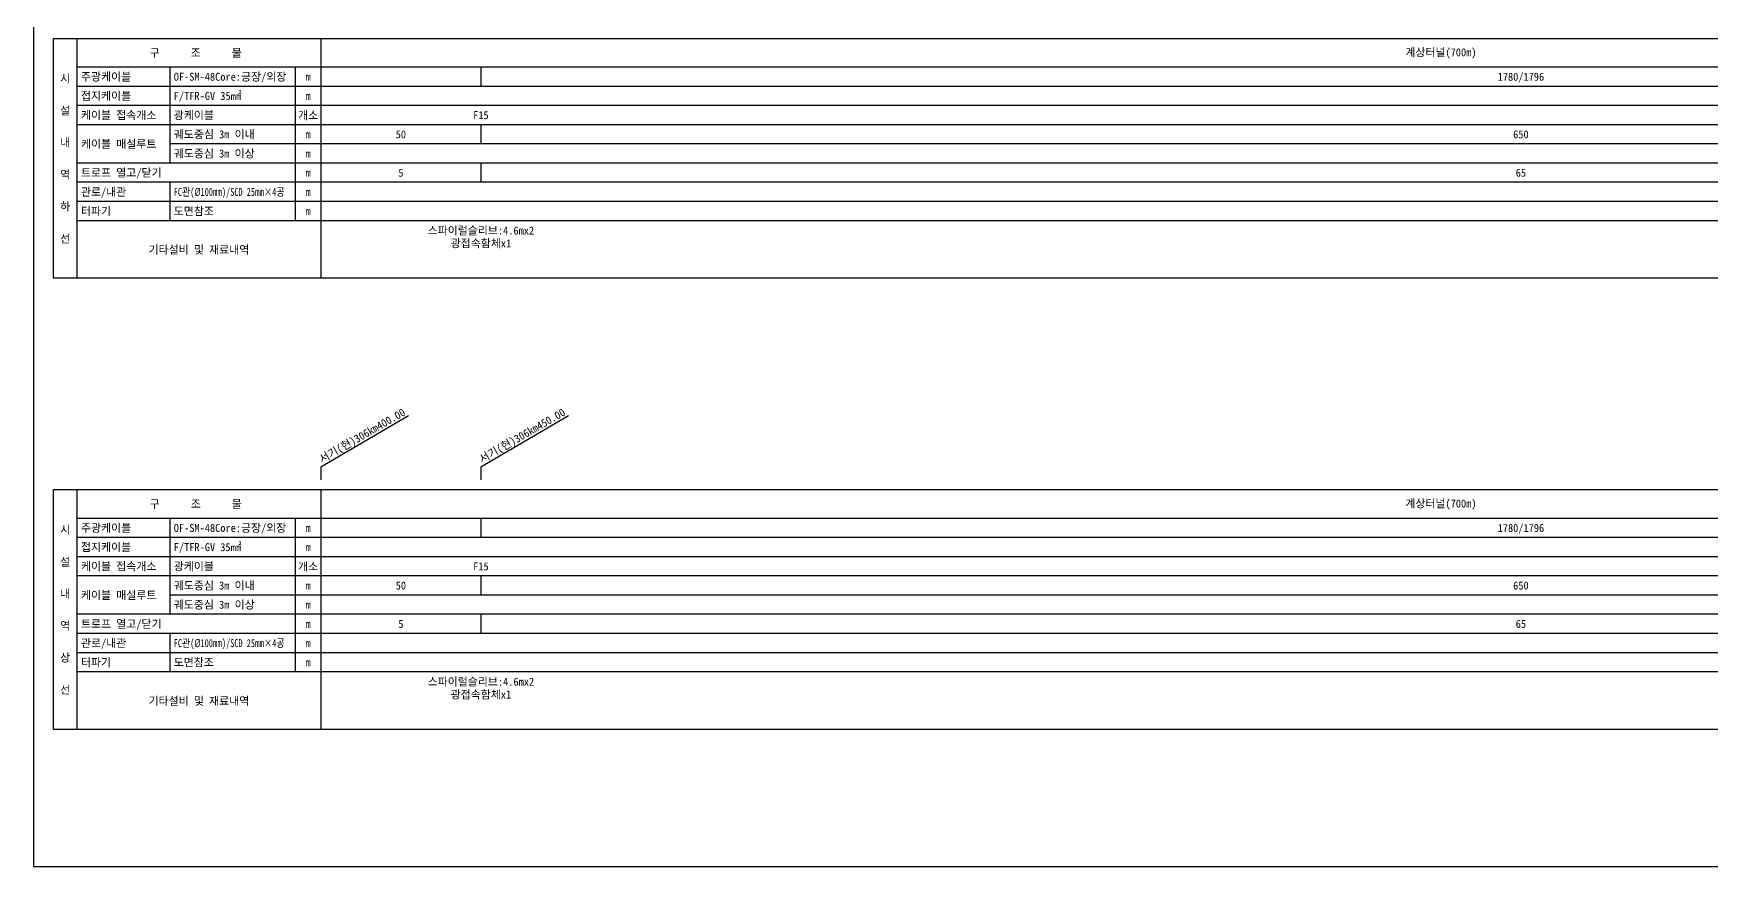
# Model space of a CAD drawing. Header units: millimetres. Extents: x 9574 to 10370, y 1103 to 1809.
# Drawn here: x 9574 to 10098, y 1103 to 1363 of the extents above; entities that cross this region are included whole.
import ezdxf
from ezdxf.enums import TextEntityAlignment as Align
from ezdxf.xclip import XClip

# ---------------------------------------------------------------- set-up
doc = ezdxf.new("R2010")
doc.units = ezdxf.units.MM
doc.header["$LTSCALE"] = 10
doc.header["$MEASUREMENT"] = 0
doc.header["$XCLIPFRAME"] = 2
for name, color, linetype in [('TT-TABL-LIN1', 4, 'Continuous'), ('TT-TABL-LIN2', 1, 'Continuous'), ('TT-TABL-TEX1', 6, 'Continuous'), ('TT-TABL-TEX2', 3, 'Continuous'), ('TZ-BASE', 253, 'Continuous'), ('TZ-LEAL', 1, 'Continuous'), ('TZ-LEAT', 3, 'Continuous')]:
    doc.layers.add(name, color=color, linetype=linetype)
doc.layers.add('TX-PAPR', color=2, linetype='Continuous', plot=False)
doc.styles.get("Standard").update_dxf_attribs({"font": 'GulimChe.ttf'})

# ---------------------------------------------------------------- blocks, each defined once
blk = doc.blocks.new('JD-DHGFJ67SF3CG')
at = {"layer": 'TZ-BASE'}
for p, q in [((398.06, -184.72), (424.71, 205.96)), ((297.86, -184.28), (323.94, 198.05)), ((197.66, -183.84), (223.29, 192.03)), ((97.46, -183.4), (122.65, 186.02))]:
    blk.add_line(p, q, dxfattribs=at)
blk = doc.blocks.new('JD-경부고속하선표_190503')
at = {"layer": 'TT-TABL-LIN1'}
blk.add_lwpolyline([(2, 114), (785.58, 114), (785.58, 39), (2, 39)], close=True, dxfattribs=at)
at = {"layer": 'TT-TABL-LIN2'}
for p, q in [((85.58, 114), (85.58, 39)), ((77.58, 105), (77.58, 57))]:
    blk.add_line(p, q, dxfattribs=at)
for points in [[(9.33, 114), (9.33, 39)], [(785.58, 105), (9.33, 105)], [(38.33, 105), (38.33, 75)], [(785.58, 99), (9.33, 99)], [(785.58, 93), (9.33, 93)], [(785.58, 87), (9.33, 87)], [(785.58, 81), (38.33, 81)], [(785.58, 75), (9.33, 75)], [(785.58, 69), (9.33, 69)], [(38.33, 69), (38.33, 57)], [(785.58, 63), (9.33, 63)], [(785.58, 57), (9.33, 57)]]:
    blk.add_lwpolyline(points, dxfattribs=at)
at = {"layer": 'TT-TABL-TEX1'}
for s, p in [('구      조      물', (46.45, 109.5)), ('시', (5.66, 101.5)), ('설', (5.66, 91.5)), ('내', (5.66, 81.5)), ('역', (5.66, 71.5)), ('하', (5.66, 61.5)), ('선', (5.66, 51.5))]:
    blk.add_text(s, height=2.5, rotation=0, dxfattribs=at).set_placement(p, align=Align.MIDDLE)
at = {"layer": 'TT-TABL-TEX2'}
for s, p in [('주광케이블', (10.59, 102)), ('OF-SM-48Core:긍장/외장', (39.59, 102)), ('접지케이블', (10.59, 96)), ('F/TFR-GV 35㎟', (39.59, 96)), ('케이블 접속개소', (10.59, 90)), ('광케이블', (39.59, 90)), ('궤도중심 3m 이내', (39.59, 84)), ('케이블 매설루트', (10.59, 81)), ('궤도중심 3m 이상', (39.59, 78)), ('트로프 열고/닫기', (10.59, 72)), ('관로/내관', (10.59, 66)), ('터파기', (10.59, 60)), ('도면참조', (39.59, 60))]:
    blk.add_text(s, height=2.5, rotation=0, dxfattribs=at).set_placement(p, align=Align.MIDDLE_LEFT)
for s, p in [('m', (81.58, 102)), ('m', (81.58, 96)), ('m', (81.58, 96)), ('개소', (81.58, 90)), ('m', (81.58, 84)), ('m', (81.58, 78)), ('m', (81.58, 72)), ('m', (81.58, 66)), ('m', (81.58, 60)), ('기타설비 및 재료내역', (47.45, 48))]:
    blk.add_text(s, height=2.5, rotation=0, dxfattribs=at).set_placement(p, align=Align.MIDDLE)
at = {"layer": 'TT-TABL-TEX2', "width": 0.8}
blk.add_text('FC관(Ø100㎜)/SCD 25㎜×4공', height=2.5, rotation=0, dxfattribs=at).set_placement((39.59, 66), align=Align.MIDDLE_LEFT)
blk = doc.blocks.new('JD-경부고속상선표_190503')
at = {"layer": 'TT-TABL-LIN1'}
blk.add_lwpolyline([(2, 114), (785.58, 114), (785.58, 39), (2, 39)], close=True, dxfattribs=at)
at = {"layer": 'TT-TABL-LIN2'}
for p, q in [((85.58, 114), (85.58, 39)), ((77.58, 105), (77.58, 57))]:
    blk.add_line(p, q, dxfattribs=at)
for points in [[(9.33, 114), (9.33, 39)], [(785.58, 105), (9.33, 105)], [(38.33, 105), (38.33, 75)], [(785.58, 99), (9.33, 99)], [(785.58, 93), (9.33, 93)], [(785.58, 87), (9.33, 87)], [(785.58, 81), (38.33, 81)], [(785.58, 75), (9.33, 75)], [(785.58, 69), (9.33, 69)], [(38.33, 69), (38.33, 57)], [(785.58, 63), (9.33, 63)], [(785.58, 57), (9.33, 57)]]:
    blk.add_lwpolyline(points, dxfattribs=at)
at = {"layer": 'TT-TABL-TEX1'}
for s, p in [('구      조      물', (46.45, 109.5)), ('시', (5.66, 101.5)), ('설', (5.66, 91.5)), ('내', (5.66, 81.5)), ('역', (5.66, 71.5)), ('상', (5.66, 61.5)), ('선', (5.66, 51.5))]:
    blk.add_text(s, height=2.5, rotation=0, dxfattribs=at).set_placement(p, align=Align.MIDDLE)
at = {"layer": 'TT-TABL-TEX2'}
for s, p in [('주광케이블', (10.59, 102)), ('OF-SM-48Core:긍장/외장', (39.59, 102)), ('접지케이블', (10.59, 96)), ('F/TFR-GV 35㎟', (39.59, 96)), ('케이블 접속개소', (10.59, 90)), ('광케이블', (39.59, 90)), ('궤도중심 3m 이내', (39.59, 84)), ('케이블 매설루트', (10.59, 81)), ('궤도중심 3m 이상', (39.59, 78)), ('트로프 열고/닫기', (10.59, 72)), ('관로/내관', (10.59, 66)), ('터파기', (10.59, 60)), ('도면참조', (39.59, 60))]:
    blk.add_text(s, height=2.5, rotation=0, dxfattribs=at).set_placement(p, align=Align.MIDDLE_LEFT)
for s, p in [('m', (81.58, 102)), ('m', (81.58, 96)), ('m', (81.58, 96)), ('개소', (81.58, 90)), ('m', (81.58, 84)), ('m', (81.58, 78)), ('m', (81.58, 72)), ('m', (81.58, 66)), ('m', (81.58, 60)), ('기타설비 및 재료내역', (47.45, 48))]:
    blk.add_text(s, height=2.5, rotation=0, dxfattribs=at).set_placement(p, align=Align.MIDDLE)
at = {"layer": 'TT-TABL-TEX2', "width": 0.8}
blk.add_text('FC관(Ø100㎜)/SCD 25㎜×4공', height=2.5, rotation=0, dxfattribs=at).set_placement((39.59, 66), align=Align.MIDDLE_LEFT)

msp = doc.modelspace()

# ---------------------------------------------------------------- linework, layer by layer
at = {"layer": 'TX-PAPR'}
msp.add_lwpolyline([(9573.89, 1103.05), (10369.89, 1103.05), (10369.89, 1619.05), (9573.89, 1619.05)], close=True, dxfattribs=at)
at = {"layer": 'TZ-LEAL'}
for points in [[(9713.68, 1352.87), (9713.68, 1346.87)], [(9713.68, 1334.87), (9713.68, 1328.87)], [(9713.68, 1322.87), (9713.68, 1316.87)], [(9691.07, 1243.87), (9663.68, 1227.85), (9663.68, 1223.85)], [(9741.07, 1243.87), (9713.68, 1227.85), (9713.68, 1223.85)], [(9713.68, 1211.85), (9713.68, 1205.85)], [(9713.68, 1193.85), (9713.68, 1187.85)], [(9713.68, 1181.85), (9713.68, 1175.85)]]:
    msp.add_lwpolyline(points, dxfattribs=at)

# ---------------------------------------------------------------- block references
at = {"layer": 'TT-TABL-LIN2'}
for name, p in [('JD-경부고속하선표_190503', (9578.11, 1247.87)), ('JD-경부고속상선표_190503', (9578.11, 1106.85))]:
    msp.add_blockref(name, p, dxfattribs=at)
at = {"layer": 'TZ-BASE'}
ref = msp.add_blockref('JD-DHGFJ67SF3CG', (9660.32, 1476.15), dxfattribs=at)
XClip(ref).set_block_clipping_path([(697.2310137717, -75.0000549746), (2.6260664882, -75.000000207), (-2.6260664881, 75.0000002071), (702.4831704018, 74.9999446113)])

# ---------------------------------------------------------------- texts
at = {"layer": 'TT-TABL-TEX2'}
for s, p in [('계상터널(700m)', (10013.68, 1357.37)), ('스파이럴슬리브:4.6mx2', (9713.68, 1301.87)), ('광접속함체x1', (9713.68, 1297.87)), ('계상터널(700m)', (10013.68, 1216.35)), ('스파이럴슬리브:4.6mx2', (9713.68, 1160.85)), ('광접속함체x1', (9713.68, 1156.85))]:
    msp.add_text(s, height=2.5, dxfattribs=at).set_placement(p, align=Align.MIDDLE)
for s, p in [('1780/1796', (10038.68, 1349.87)), ('F15', (9713.68, 1337.87)), ('50', (9688.68, 1331.87)), ('650', (10038.68, 1331.87)), ('5', (9688.68, 1319.87)), ('65', (10038.68, 1319.87)), ('1780/1796', (10038.68, 1208.85)), ('F15', (9713.68, 1196.85)), ('50', (9688.68, 1190.85)), ('650', (10038.68, 1190.85)), ('5', (9688.68, 1178.85)), ('65', (10038.68, 1178.85))]:
    msp.add_text(s, height=2.5, dxfattribs=at).set_placement(p, align=Align.MIDDLE_CENTER)
at = {"layer": 'TZ-LEAT'}
for s, p in [('서기(현)306km400.00', (9677.18, 1236.64)), ('서기(현)306km450.00', (9727.18, 1236.64))]:
    msp.add_text(s, height=2.5, rotation=30, dxfattribs=at).set_placement(p, align=Align.CENTER)

doc.saveas('drawing.dxf')
